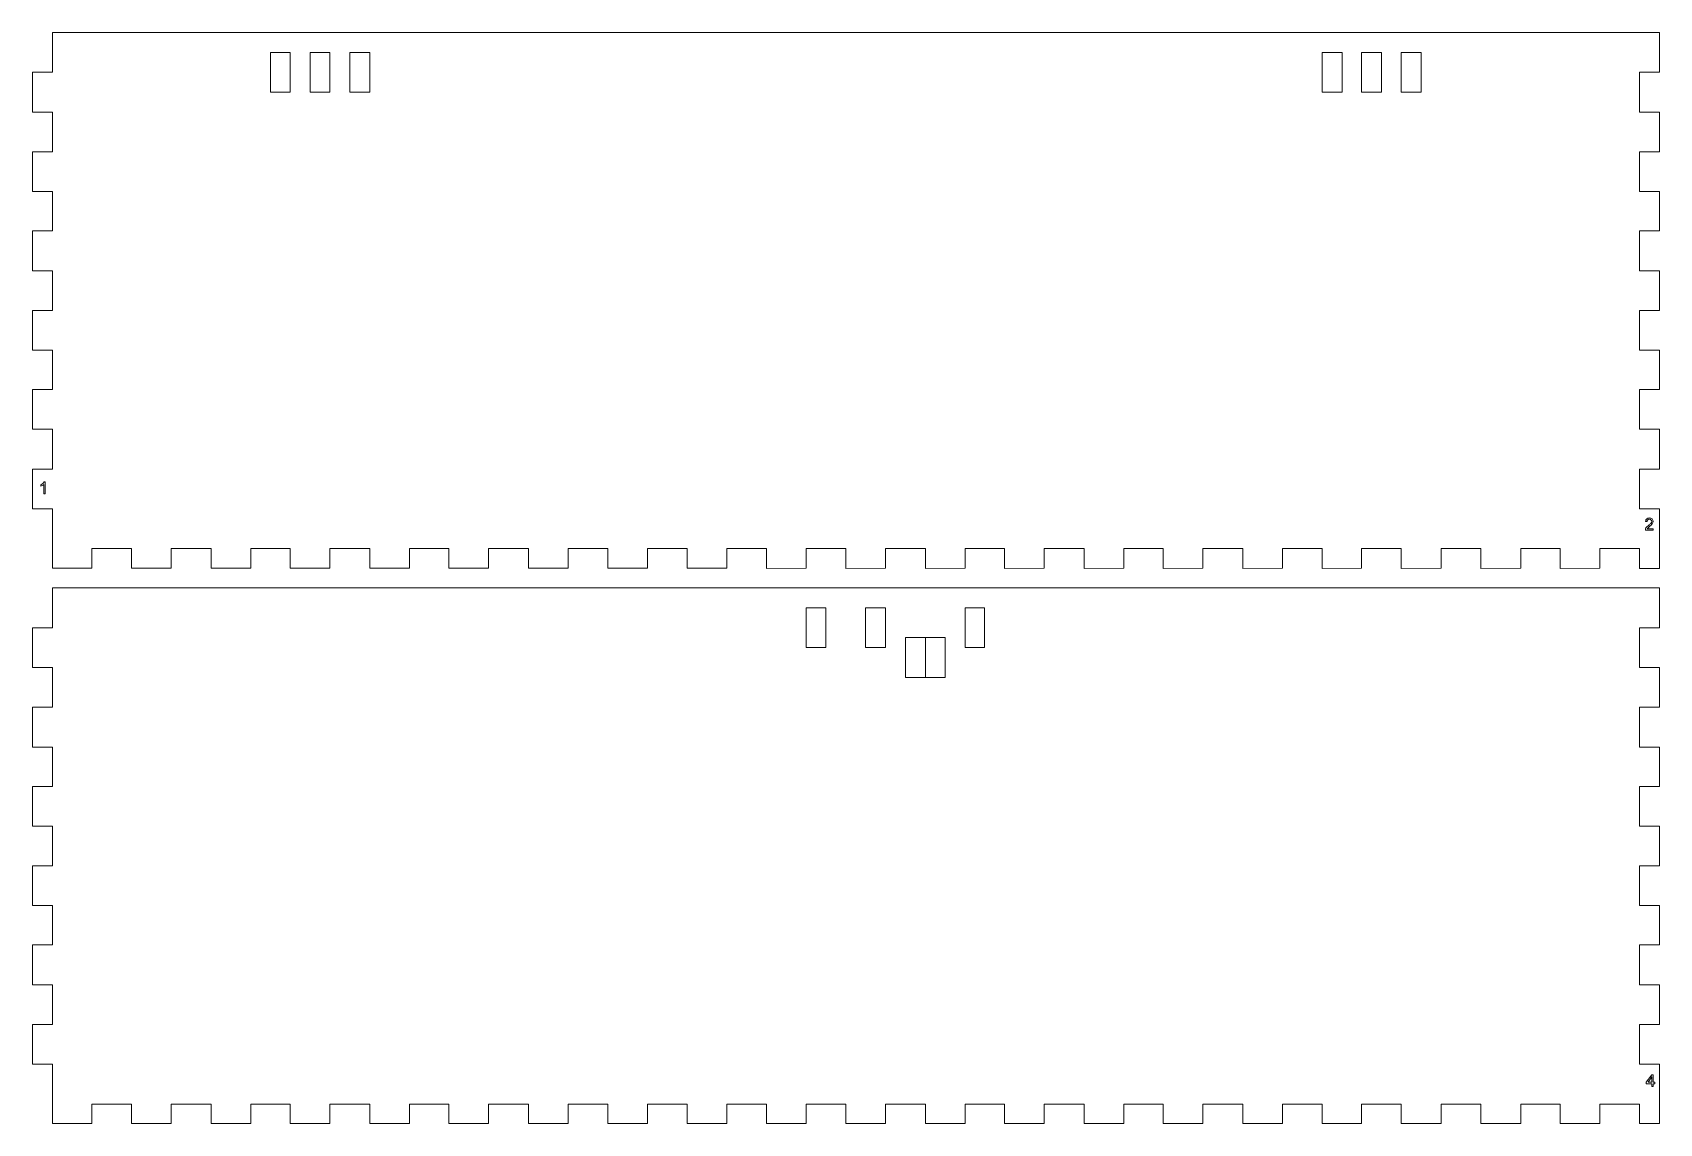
# Model space of a CAD drawing. Header units: millimetres. Extents: x 69 to 608, y 0 to 443.
# Drawn here: x 69.1 to 314.6, y 232 to 396.7 of the extents above; entities that cross this region are included whole.
import ezdxf

# ---------------------------------------------------------------- set-up
doc = ezdxf.new("R2010")
doc.units = ezdxf.units.MM
doc.header["$MEASUREMENT"] = 0

msp = doc.modelspace()

# ---------------------------------------------------------------- linework, layer by layer
at = {"color": 13, "lineweight": 13, "true_color": 0xe4463b}
msp.add_arc((314.39, 320.14), 2.6, 123.9183, 135.6928, dxfattribs=at)
at = {"color": 7, "lineweight": 13}
for points in [[(314.58, 396.71), (314.58, 396.71), (72.09, 396.71), (72.09, 396.71)], [(72.09, 396.71), (72.09, 396.71), (72.09, 390.71), (72.09, 390.71)], [(314.58, 390.71), (314.58, 390.71), (314.58, 396.71), (314.58, 396.71)], [(104.97, 387.71), (104.97, 387.71), (104.97, 393.71), (104.97, 393.71)], [(104.97, 393.71), (104.97, 393.71), (107.97, 393.71), (107.97, 393.71)], [(107.97, 393.71), (107.97, 393.71), (107.97, 387.71), (107.97, 387.71)], [(110.97, 387.71), (110.97, 387.71), (110.97, 393.71), (110.97, 393.71)], [(110.97, 393.71), (110.97, 393.71), (113.97, 393.71), (113.97, 393.71)], [(113.97, 393.71), (113.97, 393.71), (113.97, 387.71), (113.97, 387.71)], [(116.97, 387.71), (116.97, 387.71), (116.97, 393.71), (116.97, 393.71)], [(116.97, 393.71), (116.97, 393.71), (119.97, 393.71), (119.97, 393.71)], [(119.97, 393.71), (119.97, 393.71), (119.97, 387.71), (119.97, 387.71)], [(263.7, 387.71), (263.7, 387.71), (263.7, 393.71), (263.7, 393.71)], [(263.7, 393.71), (263.7, 393.71), (266.7, 393.71), (266.7, 393.71)], [(266.7, 393.71), (266.7, 393.71), (266.7, 387.71), (266.7, 387.71)], [(269.63, 387.71), (269.63, 387.71), (269.63, 393.71), (269.63, 393.71)], [(269.63, 393.71), (269.63, 393.71), (272.63, 393.71), (272.63, 393.71)], [(272.63, 393.71), (272.63, 393.71), (272.63, 387.71), (272.63, 387.71)], [(275.63, 387.71), (275.63, 387.71), (275.63, 393.71), (275.63, 393.71)], [(275.63, 393.71), (275.63, 393.71), (278.63, 393.71), (278.63, 393.71)], [(278.63, 393.71), (278.63, 393.71), (278.63, 387.71), (278.63, 387.71)], [(72.09, 390.71), (72.09, 390.71), (69.09, 390.71), (69.09, 390.71)], [(69.09, 390.71), (69.09, 390.71), (69.09, 384.71), (69.09, 384.71)], [(311.58, 384.71), (311.58, 384.71), (311.58, 390.71), (311.58, 390.71)], [(311.58, 390.71), (311.58, 390.71), (314.58, 390.71), (314.58, 390.71)], [(107.97, 387.71), (107.97, 387.71), (104.97, 387.71), (104.97, 387.71)], [(113.97, 387.71), (113.97, 387.71), (110.97, 387.71), (110.97, 387.71)], [(119.97, 387.71), (119.97, 387.71), (116.97, 387.71), (116.97, 387.71)], [(266.7, 387.71), (266.7, 387.71), (263.7, 387.71), (263.7, 387.71)], [(272.63, 387.71), (272.63, 387.71), (269.63, 387.71), (269.63, 387.71)], [(278.63, 387.71), (278.63, 387.71), (275.63, 387.71), (275.63, 387.71)], [(69.09, 384.71), (69.09, 384.71), (72.09, 384.71), (72.09, 384.71)], [(72.09, 384.71), (72.09, 384.71), (72.09, 378.7), (72.09, 378.7)], [(314.58, 384.71), (314.58, 384.71), (311.58, 384.71), (311.58, 384.71)], [(314.58, 378.7), (314.58, 378.7), (314.58, 384.71), (314.58, 384.71)], [(72.09, 378.7), (72.09, 378.7), (69.09, 378.7), (69.09, 378.7)], [(69.09, 378.7), (69.09, 378.7), (69.09, 372.7), (69.09, 372.7)], [(311.58, 372.7), (311.58, 372.7), (311.58, 378.7), (311.58, 378.7)], [(311.58, 378.7), (311.58, 378.7), (314.58, 378.7), (314.58, 378.7)], [(69.09, 372.7), (69.09, 372.7), (72.09, 372.7), (72.09, 372.7)], [(72.09, 372.7), (72.09, 372.7), (72.09, 366.77), (72.09, 366.77)], [(314.58, 372.7), (314.58, 372.7), (311.58, 372.7), (311.58, 372.7)], [(314.58, 366.77), (314.58, 366.77), (314.58, 372.7), (314.58, 372.7)], [(72.09, 366.77), (72.09, 366.77), (69.09, 366.77), (69.09, 366.77)], [(69.09, 366.77), (69.09, 366.77), (69.09, 360.76), (69.09, 360.76)], [(311.58, 360.76), (311.58, 360.76), (311.58, 366.77), (311.58, 366.77)], [(311.58, 366.77), (311.58, 366.77), (314.58, 366.77), (314.58, 366.77)], [(69.09, 360.76), (69.09, 360.76), (72.09, 360.76), (72.09, 360.76)], [(72.09, 360.76), (72.09, 360.76), (72.09, 354.76), (72.09, 354.76)], [(314.58, 360.76), (314.58, 360.76), (311.58, 360.76), (311.58, 360.76)], [(314.58, 354.76), (314.58, 354.76), (314.58, 360.76), (314.58, 360.76)], [(72.09, 354.76), (72.09, 354.76), (69.09, 354.76), (69.09, 354.76)], [(69.09, 354.76), (69.09, 354.76), (69.09, 348.76), (69.09, 348.76)], [(311.58, 348.76), (311.58, 348.76), (311.58, 354.76), (311.58, 354.76)], [(311.58, 354.76), (311.58, 354.76), (314.58, 354.76), (314.58, 354.76)], [(69.09, 348.76), (69.09, 348.76), (72.09, 348.76), (72.09, 348.76)], [(72.09, 348.76), (72.09, 348.76), (72.09, 342.82), (72.09, 342.82)], [(314.58, 348.76), (314.58, 348.76), (311.58, 348.76), (311.58, 348.76)], [(314.58, 342.82), (314.58, 342.82), (314.58, 348.76), (314.58, 348.76)], [(72.09, 342.82), (72.09, 342.82), (69.09, 342.82), (69.09, 342.82)], [(69.09, 342.82), (69.09, 342.82), (69.09, 336.82), (69.09, 336.82)], [(311.58, 336.82), (311.58, 336.82), (311.58, 342.82), (311.58, 342.82)], [(311.58, 342.82), (311.58, 342.82), (314.58, 342.82), (314.58, 342.82)], [(69.09, 336.82), (69.09, 336.82), (72.09, 336.82), (72.09, 336.82)], [(72.09, 336.82), (72.09, 336.82), (72.09, 330.82), (72.09, 330.82)], [(314.58, 336.82), (314.58, 336.82), (311.58, 336.82), (311.58, 336.82)], [(314.58, 330.82), (314.58, 330.82), (314.58, 336.82), (314.58, 336.82)], [(72.09, 330.82), (72.09, 330.82), (69.09, 330.82), (69.09, 330.82)], [(69.09, 330.82), (69.09, 330.82), (69.09, 324.82), (69.09, 324.82)], [(311.58, 324.82), (311.58, 324.82), (311.58, 330.82), (311.58, 330.82)], [(311.58, 330.82), (311.58, 330.82), (314.58, 330.82), (314.58, 330.82)], [(69.09, 324.82), (69.09, 324.82), (72.09, 324.82), (72.09, 324.82)], [(72.09, 324.82), (72.09, 324.82), (72.09, 318.81), (72.09, 318.81)], [(314.58, 324.82), (314.58, 324.82), (311.58, 324.82), (311.58, 324.82)], [(314.58, 315.81), (314.58, 315.81), (314.58, 324.82), (314.58, 324.82)], [(72.09, 318.81), (72.09, 318.81), (72.09, 315.88), (72.09, 315.88)], [(78.02, 315.88), (78.02, 315.88), (78.02, 318.81), (78.02, 318.81)], [(78.02, 318.81), (78.02, 318.81), (84.03, 318.81), (84.03, 318.81)], [(84.03, 318.81), (84.03, 318.81), (84.03, 315.88), (84.03, 315.88)], [(90.03, 315.88), (90.03, 315.88), (90.03, 318.81), (90.03, 318.81)], [(90.03, 318.81), (90.03, 318.81), (96.03, 318.81), (96.03, 318.81)], [(96.03, 318.81), (96.03, 318.81), (96.03, 315.88), (96.03, 315.88)], [(102.03, 315.88), (102.03, 315.88), (102.03, 318.81), (102.03, 318.81)], [(102.03, 318.81), (102.03, 318.81), (107.97, 318.81), (107.97, 318.81)], [(107.97, 318.81), (107.97, 318.81), (107.97, 315.88), (107.97, 315.88)], [(113.97, 315.88), (113.97, 315.88), (113.97, 318.81), (113.97, 318.81)], [(113.97, 318.81), (113.97, 318.81), (119.97, 318.81), (119.97, 318.81)], [(119.97, 318.81), (119.97, 318.81), (119.97, 315.88), (119.97, 315.88)], [(125.98, 315.88), (125.98, 315.88), (125.98, 318.81), (125.98, 318.81)], [(125.98, 318.81), (125.98, 318.81), (131.91, 318.81), (131.91, 318.81)], [(131.91, 318.81), (131.91, 318.81), (131.91, 315.88), (131.91, 315.88)], [(137.91, 315.88), (137.91, 315.88), (137.91, 318.81), (137.91, 318.81)], [(137.91, 318.81), (137.91, 318.81), (143.92, 318.81), (143.92, 318.81)], [(143.92, 318.81), (143.92, 318.81), (143.92, 315.88), (143.92, 315.88)], [(149.92, 315.88), (149.92, 315.88), (149.92, 318.81), (149.92, 318.81)], [(149.92, 318.81), (149.92, 318.81), (155.92, 318.81), (155.92, 318.81)], [(155.92, 318.81), (155.92, 318.81), (155.92, 315.88), (155.92, 315.88)], [(161.86, 315.88), (161.86, 315.88), (161.86, 318.81), (161.86, 318.81)], [(161.86, 318.81), (161.86, 318.81), (167.86, 318.81), (167.86, 318.81)], [(167.86, 318.81), (167.86, 318.81), (167.86, 315.88), (167.86, 315.88)], [(173.86, 315.88), (173.86, 315.88), (173.86, 318.81), (173.86, 318.81)], [(173.86, 318.81), (173.86, 318.81), (179.86, 318.81), (179.86, 318.81)], [(179.86, 318.81), (179.86, 318.81), (179.86, 315.81), (179.86, 315.81)], [(185.8, 315.88), (185.8, 315.88), (185.8, 318.81), (185.8, 318.81)], [(185.8, 318.81), (185.8, 318.81), (191.8, 318.81), (191.8, 318.81)], [(191.8, 318.81), (191.8, 318.81), (191.8, 315.81), (191.8, 315.81)], [(197.8, 315.88), (197.8, 315.88), (197.8, 318.81), (197.8, 318.81)], [(197.8, 318.81), (197.8, 318.81), (203.81, 318.81), (203.81, 318.81)], [(203.81, 318.81), (203.81, 318.81), (203.81, 315.81), (203.81, 315.81)], [(209.81, 315.88), (209.81, 315.88), (209.81, 318.81), (209.81, 318.81)], [(209.81, 318.81), (209.81, 318.81), (215.74, 318.81), (215.74, 318.81)], [(215.74, 318.81), (215.74, 318.81), (215.74, 315.81), (215.74, 315.81)], [(221.75, 315.88), (221.75, 315.88), (221.75, 318.81), (221.75, 318.81)], [(221.75, 318.81), (221.75, 318.81), (227.75, 318.81), (227.75, 318.81)], [(227.75, 318.81), (227.75, 318.81), (227.75, 315.81), (227.75, 315.81)], [(233.75, 315.88), (233.75, 315.88), (233.75, 318.81), (233.75, 318.81)], [(233.75, 318.81), (233.75, 318.81), (239.69, 318.81), (239.69, 318.81)], [(239.69, 318.81), (239.69, 318.81), (239.69, 315.81), (239.69, 315.81)], [(245.69, 315.88), (245.69, 315.88), (245.69, 318.81), (245.69, 318.81)], [(245.69, 318.81), (245.69, 318.81), (251.69, 318.81), (251.69, 318.81)], [(251.69, 318.81), (251.69, 318.81), (251.69, 315.81), (251.69, 315.81)], [(257.69, 315.88), (257.69, 315.88), (257.69, 318.81), (257.69, 318.81)], [(257.69, 318.81), (257.69, 318.81), (263.7, 318.81), (263.7, 318.81)], [(263.7, 318.81), (263.7, 318.81), (263.7, 315.81), (263.7, 315.81)], [(269.63, 315.88), (269.63, 315.88), (269.63, 318.81), (269.63, 318.81)], [(269.63, 318.81), (269.63, 318.81), (275.63, 318.81), (275.63, 318.81)], [(275.63, 318.81), (275.63, 318.81), (275.63, 315.81), (275.63, 315.81)], [(281.64, 315.88), (281.64, 315.88), (281.64, 318.81), (281.64, 318.81)], [(281.64, 318.81), (281.64, 318.81), (287.64, 318.81), (287.64, 318.81)], [(287.64, 318.81), (287.64, 318.81), (287.64, 315.81), (287.64, 315.81)], [(293.64, 315.88), (293.64, 315.88), (293.64, 318.81), (293.64, 318.81)], [(293.64, 318.81), (293.64, 318.81), (299.58, 318.81), (299.58, 318.81)], [(299.58, 318.81), (299.58, 318.81), (299.58, 315.81), (299.58, 315.81)], [(305.58, 315.88), (305.58, 315.88), (305.58, 318.81), (305.58, 318.81)], [(305.58, 318.81), (305.58, 318.81), (311.58, 318.81), (311.58, 318.81)], [(311.58, 318.81), (311.58, 318.81), (311.58, 315.81), (311.58, 315.81)], [(72.09, 315.88), (72.09, 315.88), (78.02, 315.88), (78.02, 315.88)], [(84.03, 315.88), (84.03, 315.88), (90.03, 315.88), (90.03, 315.88)], [(96.03, 315.88), (96.03, 315.88), (102.03, 315.88), (102.03, 315.88)], [(107.97, 315.88), (107.97, 315.88), (113.97, 315.88), (113.97, 315.88)], [(119.97, 315.88), (119.97, 315.88), (125.98, 315.88), (125.98, 315.88)], [(131.91, 315.88), (131.91, 315.88), (137.91, 315.88), (137.91, 315.88)], [(143.92, 315.88), (143.92, 315.88), (149.92, 315.88), (149.92, 315.88)], [(155.92, 315.88), (155.92, 315.88), (161.86, 315.88), (161.86, 315.88)], [(167.86, 315.88), (167.86, 315.88), (173.86, 315.88), (173.86, 315.88)], [(179.86, 315.81), (179.86, 315.81), (185.8, 315.88), (185.8, 315.88)], [(191.8, 315.81), (191.8, 315.81), (197.8, 315.88), (197.8, 315.88)], [(203.81, 315.81), (203.81, 315.81), (209.81, 315.88), (209.81, 315.88)], [(215.74, 315.81), (215.74, 315.81), (221.75, 315.88), (221.75, 315.88)], [(227.75, 315.81), (227.75, 315.81), (233.75, 315.88), (233.75, 315.88)], [(239.69, 315.81), (239.69, 315.81), (245.69, 315.88), (245.69, 315.88)], [(251.69, 315.81), (251.69, 315.81), (257.69, 315.88), (257.69, 315.88)], [(263.7, 315.81), (263.7, 315.81), (269.63, 315.88), (269.63, 315.88)], [(275.63, 315.81), (275.63, 315.81), (281.64, 315.88), (281.64, 315.88)], [(287.64, 315.81), (287.64, 315.81), (293.64, 315.88), (293.64, 315.88)], [(299.58, 315.81), (299.58, 315.81), (305.58, 315.88), (305.58, 315.88)], [(311.58, 315.81), (313.08, 315.81), (314.58, 315.81), (314.58, 315.81)], [(314.58, 312.88), (314.58, 312.88), (72.09, 312.88), (72.09, 312.88)], [(72.09, 312.88), (72.09, 312.88), (72.09, 306.88), (72.09, 306.88)], [(314.58, 306.88), (314.58, 306.88), (314.58, 312.88), (314.58, 312.88)], [(185.8, 303.87), (185.8, 303.87), (185.8, 309.88), (185.8, 309.88)], [(185.8, 309.88), (185.8, 309.88), (188.8, 309.88), (188.8, 309.88)], [(188.8, 309.88), (188.8, 309.88), (188.8, 303.87), (188.8, 303.87)], [(194.8, 303.87), (194.8, 303.87), (194.8, 309.88), (194.8, 309.88)], [(194.8, 309.88), (194.8, 309.88), (197.8, 309.88), (197.8, 309.88)], [(197.8, 309.88), (197.8, 309.88), (197.8, 303.87), (197.8, 303.87)], [(209.81, 303.87), (209.81, 303.87), (209.81, 309.88), (209.81, 309.88)], [(209.81, 309.88), (209.81, 309.88), (212.74, 309.88), (212.74, 309.88)], [(212.74, 309.88), (212.74, 309.88), (212.74, 303.87), (212.74, 303.87)], [(72.09, 306.88), (72.09, 306.88), (69.09, 306.88), (69.09, 306.88)], [(69.09, 306.88), (69.09, 306.88), (69.09, 300.87), (69.09, 300.87)], [(311.58, 300.87), (311.58, 300.87), (311.58, 306.88), (311.58, 306.88)], [(311.58, 306.88), (311.58, 306.88), (314.58, 306.88), (314.58, 306.88)], [(200.8, 299.37), (200.8, 299.37), (200.8, 305.38), (200.8, 305.38)], [(200.8, 305.38), (200.8, 305.38), (203.81, 305.38), (203.81, 305.38)], [(203.81, 299.37), (203.81, 299.37), (203.81, 305.38), (203.81, 305.38)], [(203.81, 305.38), (203.81, 305.38), (206.81, 305.38), (206.81, 305.38)], [(203.81, 305.38), (203.81, 305.38), (203.81, 299.37), (203.81, 299.37)], [(206.81, 305.38), (206.81, 305.38), (206.81, 299.37), (206.81, 299.37)], [(188.8, 303.87), (188.8, 303.87), (185.8, 303.87), (185.8, 303.87)], [(197.8, 303.87), (197.8, 303.87), (194.8, 303.87), (194.8, 303.87)], [(212.74, 303.87), (212.74, 303.87), (209.81, 303.87), (209.81, 303.87)], [(69.09, 300.87), (69.09, 300.87), (72.09, 300.87), (72.09, 300.87)], [(72.09, 300.87), (72.09, 300.87), (72.09, 294.87), (72.09, 294.87)], [(314.58, 300.87), (314.58, 300.87), (311.58, 300.87), (311.58, 300.87)], [(314.58, 294.87), (314.58, 294.87), (314.58, 300.87), (314.58, 300.87)], [(203.81, 299.37), (203.81, 299.37), (200.8, 299.37), (200.8, 299.37)], [(206.81, 299.37), (206.81, 299.37), (203.81, 299.37), (203.81, 299.37)], [(69.09, 294.87), (69.09, 294.87), (69.09, 288.87), (69.09, 288.87)], [(72.09, 294.87), (72.09, 294.87), (69.09, 294.87), (69.09, 294.87)], [(311.58, 288.87), (311.58, 288.87), (311.58, 294.87), (311.58, 294.87)], [(311.58, 294.87), (311.58, 294.87), (314.58, 294.87), (314.58, 294.87)], [(69.09, 288.87), (69.09, 288.87), (72.09, 288.87), (72.09, 288.87)], [(72.09, 288.87), (72.09, 288.87), (72.09, 282.93), (72.09, 282.93)], [(314.58, 288.87), (314.58, 288.87), (311.58, 288.87), (311.58, 288.87)], [(314.58, 282.93), (314.58, 282.93), (314.58, 288.87), (314.58, 288.87)], [(72.09, 282.93), (72.09, 282.93), (69.09, 282.93), (69.09, 282.93)], [(69.09, 282.93), (69.09, 282.93), (69.09, 276.93), (69.09, 276.93)], [(311.58, 276.93), (311.58, 276.93), (311.58, 282.93), (311.58, 282.93)], [(311.58, 282.93), (311.58, 282.93), (314.58, 282.93), (314.58, 282.93)], [(69.09, 276.93), (69.09, 276.93), (72.09, 276.93), (72.09, 276.93)], [(72.09, 276.93), (72.09, 276.93), (72.09, 270.93), (72.09, 270.93)], [(314.58, 276.93), (314.58, 276.93), (311.58, 276.93), (311.58, 276.93)], [(314.58, 270.93), (314.58, 270.93), (314.58, 276.93), (314.58, 276.93)], [(72.09, 270.93), (72.09, 270.93), (69.09, 270.93), (69.09, 270.93)], [(69.09, 270.93), (69.09, 270.93), (69.09, 264.93), (69.09, 264.93)], [(311.58, 264.93), (311.58, 264.93), (311.58, 270.93), (311.58, 270.93)], [(311.58, 270.93), (311.58, 270.93), (314.58, 270.93), (314.58, 270.93)], [(69.09, 264.93), (69.09, 264.93), (72.09, 264.93), (72.09, 264.93)], [(72.09, 264.93), (72.09, 264.93), (72.09, 258.99), (72.09, 258.99)], [(314.58, 264.93), (314.58, 264.93), (311.58, 264.93), (311.58, 264.93)], [(314.58, 258.99), (314.58, 258.99), (314.58, 264.93), (314.58, 264.93)], [(72.09, 258.99), (72.09, 258.99), (69.09, 258.99), (69.09, 258.99)], [(69.09, 258.99), (69.09, 258.99), (69.09, 252.99), (69.09, 252.99)], [(311.58, 252.99), (311.58, 252.99), (311.58, 258.99), (311.58, 258.99)], [(311.58, 258.99), (311.58, 258.99), (314.58, 258.99), (314.58, 258.99)], [(69.09, 252.99), (69.09, 252.99), (72.09, 252.99), (72.09, 252.99)], [(72.09, 252.99), (72.09, 252.99), (72.09, 246.99), (72.09, 246.99)], [(314.58, 252.99), (314.58, 252.99), (311.58, 252.99), (311.58, 252.99)], [(314.58, 246.99), (314.58, 246.99), (314.58, 252.99), (314.58, 252.99)], [(72.09, 246.99), (72.09, 246.99), (69.09, 246.99), (69.09, 246.99)], [(69.09, 246.99), (69.09, 246.99), (69.09, 240.98), (69.09, 240.98)], [(311.58, 240.98), (311.58, 240.98), (311.58, 246.99), (311.58, 246.99)], [(311.58, 246.99), (311.58, 246.99), (314.58, 246.99), (314.58, 246.99)], [(69.09, 240.98), (69.09, 240.98), (72.09, 240.98), (72.09, 240.98)], [(72.09, 240.98), (72.09, 240.98), (72.09, 234.98), (72.09, 234.98)], [(314.58, 240.98), (314.58, 240.98), (311.58, 240.98), (311.58, 240.98)], [(314.58, 232.05), (314.58, 232.05), (314.58, 240.98), (314.58, 240.98)], [(72.09, 234.98), (72.09, 234.98), (72.09, 232.05), (72.09, 232.05)], [(78.02, 232.05), (78.02, 232.05), (78.02, 234.98), (78.02, 234.98)], [(78.02, 234.98), (78.02, 234.98), (84.03, 234.98), (84.03, 234.98)], [(84.03, 234.98), (84.03, 234.98), (84.03, 232.05), (84.03, 232.05)], [(90.03, 232.05), (90.03, 232.05), (90.03, 234.98), (90.03, 234.98)], [(90.03, 234.98), (90.03, 234.98), (96.03, 234.98), (96.03, 234.98)], [(96.03, 234.98), (96.03, 234.98), (96.03, 232.05), (96.03, 232.05)], [(102.03, 232.05), (102.03, 232.05), (102.03, 234.98), (102.03, 234.98)], [(102.03, 234.98), (102.03, 234.98), (107.97, 234.98), (107.97, 234.98)], [(107.97, 234.98), (107.97, 234.98), (107.97, 232.05), (107.97, 232.05)], [(113.97, 232.05), (113.97, 232.05), (113.97, 234.98), (113.97, 234.98)], [(113.97, 234.98), (113.97, 234.98), (119.97, 234.98), (119.97, 234.98)], [(119.97, 234.98), (119.97, 234.98), (119.97, 232.05), (119.97, 232.05)], [(125.98, 232.05), (125.98, 232.05), (125.98, 234.98), (125.98, 234.98)], [(125.98, 234.98), (125.98, 234.98), (131.91, 234.98), (131.91, 234.98)], [(131.91, 234.98), (131.91, 234.98), (131.91, 232.05), (131.91, 232.05)], [(137.91, 232.05), (137.91, 232.05), (137.91, 234.98), (137.91, 234.98)], [(137.91, 234.98), (137.91, 234.98), (143.92, 234.98), (143.92, 234.98)], [(143.92, 234.98), (143.92, 234.98), (143.92, 232.05), (143.92, 232.05)], [(149.92, 232.05), (149.92, 232.05), (149.92, 234.98), (149.92, 234.98)], [(149.92, 234.98), (149.92, 234.98), (155.92, 234.98), (155.92, 234.98)], [(155.92, 234.98), (155.92, 234.98), (155.92, 232.05), (155.92, 232.05)], [(161.86, 232.05), (161.86, 232.05), (161.86, 234.98), (161.86, 234.98)], [(161.86, 234.98), (161.86, 234.98), (167.86, 234.98), (167.86, 234.98)], [(167.86, 234.98), (167.86, 234.98), (167.86, 232.05), (167.86, 232.05)], [(173.86, 232.05), (173.86, 232.05), (173.86, 234.98), (173.86, 234.98)], [(173.86, 234.98), (173.86, 234.98), (179.86, 234.98), (179.86, 234.98)], [(179.86, 234.98), (179.86, 234.98), (179.86, 232.05), (179.86, 232.05)], [(185.8, 232.05), (185.8, 232.05), (185.8, 234.98), (185.8, 234.98)], [(185.8, 234.98), (185.8, 234.98), (191.8, 234.98), (191.8, 234.98)], [(191.8, 234.98), (191.8, 234.98), (191.8, 232.05), (191.8, 232.05)], [(197.8, 232.05), (197.8, 232.05), (197.8, 234.98), (197.8, 234.98)], [(197.8, 234.98), (197.8, 234.98), (203.81, 234.98), (203.81, 234.98)], [(203.81, 234.98), (203.81, 234.98), (203.81, 232.05), (203.81, 232.05)], [(209.81, 232.05), (209.81, 232.05), (209.81, 234.98), (209.81, 234.98)], [(209.81, 234.98), (209.81, 234.98), (215.74, 234.98), (215.74, 234.98)], [(215.74, 234.98), (215.74, 234.98), (215.74, 232.05), (215.74, 232.05)], [(221.75, 232.05), (221.75, 232.05), (221.75, 234.98), (221.75, 234.98)], [(221.75, 234.98), (221.75, 234.98), (227.75, 234.98), (227.75, 234.98)], [(227.75, 234.98), (227.75, 234.98), (227.75, 232.05), (227.75, 232.05)], [(233.75, 232.05), (233.75, 232.05), (233.75, 234.98), (233.75, 234.98)], [(233.75, 234.98), (233.75, 234.98), (239.69, 234.98), (239.69, 234.98)], [(239.69, 234.98), (239.69, 234.98), (239.69, 232.05), (239.69, 232.05)], [(245.69, 232.05), (245.69, 232.05), (245.69, 234.98), (245.69, 234.98)], [(245.69, 234.98), (245.69, 234.98), (251.69, 234.98), (251.69, 234.98)], [(251.69, 234.98), (251.69, 234.98), (251.69, 232.05), (251.69, 232.05)], [(257.69, 232.05), (257.69, 232.05), (257.69, 234.98), (257.69, 234.98)], [(257.69, 234.98), (257.69, 234.98), (263.7, 234.98), (263.7, 234.98)], [(263.7, 234.98), (263.7, 234.98), (263.7, 232.05), (263.7, 232.05)], [(269.63, 232.05), (269.63, 232.05), (269.63, 234.98), (269.63, 234.98)], [(269.63, 234.98), (269.63, 234.98), (275.63, 234.98), (275.63, 234.98)], [(275.63, 234.98), (275.63, 234.98), (275.63, 232.05), (275.63, 232.05)], [(281.64, 232.05), (281.64, 232.05), (281.64, 234.98), (281.64, 234.98)], [(281.64, 234.98), (281.64, 234.98), (287.64, 234.98), (287.64, 234.98)], [(287.64, 234.98), (287.64, 234.98), (287.64, 232.05), (287.64, 232.05)], [(293.64, 232.05), (293.64, 232.05), (293.64, 234.98), (293.64, 234.98)], [(293.64, 234.98), (293.64, 234.98), (299.58, 234.98), (299.58, 234.98)], [(299.58, 234.98), (299.58, 234.98), (299.58, 232.05), (299.58, 232.05)], [(305.58, 232.05), (305.58, 232.05), (305.58, 234.98), (305.58, 234.98)], [(305.58, 234.98), (305.58, 234.98), (311.58, 234.98), (311.58, 234.98)], [(311.58, 234.98), (311.58, 234.98), (311.58, 232.05), (311.58, 232.05)], [(72.09, 232.05), (72.09, 232.05), (78.02, 232.05), (78.02, 232.05)], [(84.03, 232.05), (84.03, 232.05), (90.03, 232.05), (90.03, 232.05)], [(96.03, 232.05), (96.03, 232.05), (102.03, 232.05), (102.03, 232.05)], [(107.97, 232.05), (107.97, 232.05), (113.97, 232.05), (113.97, 232.05)], [(119.97, 232.05), (119.97, 232.05), (125.98, 232.05), (125.98, 232.05)], [(131.91, 232.05), (131.91, 232.05), (137.91, 232.05), (137.91, 232.05)], [(143.92, 232.05), (143.92, 232.05), (149.92, 232.05), (149.92, 232.05)], [(155.92, 232.05), (155.92, 232.05), (161.86, 232.05), (161.86, 232.05)], [(167.86, 232.05), (167.86, 232.05), (173.86, 232.05), (173.86, 232.05)], [(179.86, 232.05), (179.86, 232.05), (185.8, 232.05), (185.8, 232.05)], [(191.8, 232.05), (191.8, 232.05), (197.8, 232.05), (197.8, 232.05)], [(203.81, 232.05), (203.81, 232.05), (209.81, 232.05), (209.81, 232.05)], [(215.74, 232.05), (215.74, 232.05), (221.75, 232.05), (221.75, 232.05)], [(227.75, 232.05), (227.75, 232.05), (233.75, 232.05), (233.75, 232.05)], [(239.69, 232.05), (239.69, 232.05), (245.69, 232.05), (245.69, 232.05)], [(251.69, 232.05), (251.69, 232.05), (257.69, 232.05), (257.69, 232.05)], [(263.7, 232.05), (263.7, 232.05), (269.63, 232.05), (269.63, 232.05)], [(275.63, 232.05), (275.63, 232.05), (281.64, 232.05), (281.64, 232.05)], [(287.64, 232.05), (287.64, 232.05), (293.64, 232.05), (293.64, 232.05)], [(299.58, 232.05), (299.58, 232.05), (305.58, 232.05), (305.58, 232.05)], [(311.58, 232.05), (311.58, 232.05), (314.58, 232.05), (314.58, 232.05)]]:
    msp.add_open_spline(points, degree=3, dxfattribs=at)
at = {"color": 13, "lineweight": 13, "true_color": 0xe4463b}
for points in [[(70.32, 328.43), (70.59, 328.57), (70.72, 328.7), (70.86, 328.91)], [(70.79, 328.5), (70.66, 328.36), (70.52, 328.29), (70.32, 328.23)], [(70.32, 328.23), (70.32, 328.23), (70.32, 328.43), (70.32, 328.43)], [(70.79, 327.07), (70.79, 327.07), (70.79, 328.5), (70.79, 328.5)], [(71, 327.07), (71, 327.07), (70.79, 327.07), (70.79, 327.07)], [(70.86, 328.91), (70.86, 328.91), (71, 328.91), (71, 328.91)], [(71, 328.91), (71, 328.91), (71, 327.07), (71, 327.07)], [(312.47, 322.91), (312.54, 323.11), (312.54, 323.18), (312.67, 323.32)], [(312.74, 322.91), (312.74, 322.91), (312.47, 322.91), (312.47, 322.91)], [(312.47, 321.61), (312.47, 321.75), (312.47, 321.81), (312.54, 321.95)], [(313.63, 321.61), (313.63, 321.61), (312.47, 321.61), (312.47, 321.61)], [(312.67, 323.32), (312.74, 323.38), (312.88, 323.45), (313.08, 323.45)], [(312.81, 323.18), (312.74, 323.11), (312.74, 322.97), (312.74, 322.91)], [(313.01, 322.09), (312.88, 322.02), (312.81, 321.95), (312.74, 321.81)], [(312.74, 321.81), (312.74, 321.81), (313.63, 321.81), (313.63, 321.81)], [(313.08, 323.25), (312.94, 323.25), (312.88, 323.25), (312.81, 323.18)], [(312.94, 322.29), (313.08, 322.43), (313.15, 322.5), (313.29, 322.63)], [(313.49, 322.56), (313.42, 322.5), (313.29, 322.29), (313.01, 322.09)], [(313.08, 323.45), (313.22, 323.45), (313.35, 323.38), (313.49, 323.32)], [(313.29, 323.18), (313.22, 323.25), (313.15, 323.25), (313.08, 323.25)], [(313.42, 322.91), (313.42, 323.04), (313.35, 323.11), (313.29, 323.18)], [(313.29, 322.63), (313.35, 322.7), (313.42, 322.84), (313.42, 322.91)], [(313.49, 323.32), (313.56, 323.18), (313.63, 323.04), (313.63, 322.91)], [(313.63, 322.91), (313.63, 322.84), (313.56, 322.7), (313.49, 322.56)], [(313.63, 321.81), (313.63, 321.81), (313.63, 321.61), (313.63, 321.61)], [(312.6, 238.26), (312.6, 238.26), (313.42, 239.41), (313.42, 239.41)], [(312.6, 238.05), (312.6, 238.05), (312.6, 238.26), (312.6, 238.26)], [(313.42, 239.07), (313.42, 239.07), (312.88, 238.26), (312.88, 238.26)], [(312.88, 238.26), (312.88, 238.26), (313.42, 238.26), (313.42, 238.26)], [(313.42, 239.41), (313.42, 239.41), (313.63, 239.41), (313.63, 239.41)], [(313.42, 238.26), (313.42, 238.26), (313.42, 239.07), (313.42, 239.07)], [(313.63, 239.41), (313.63, 239.41), (313.63, 238.26), (313.63, 238.26)], [(313.63, 238.26), (313.63, 238.26), (313.9, 238.26), (313.9, 238.26)], [(313.9, 238.26), (313.9, 238.26), (313.9, 238.05), (313.9, 238.05)], [(313.42, 238.05), (313.42, 238.05), (312.6, 238.05), (312.6, 238.05)], [(313.42, 237.64), (313.42, 237.64), (313.42, 238.05), (313.42, 238.05)], [(313.63, 237.64), (313.63, 237.64), (313.42, 237.64), (313.42, 237.64)], [(313.9, 238.05), (313.9, 238.05), (313.63, 238.05), (313.63, 238.05)], [(313.63, 238.05), (313.63, 238.05), (313.63, 237.64), (313.63, 237.64)]]:
    msp.add_open_spline(points, degree=3, dxfattribs=at)

doc.saveas('drawing.dxf')
